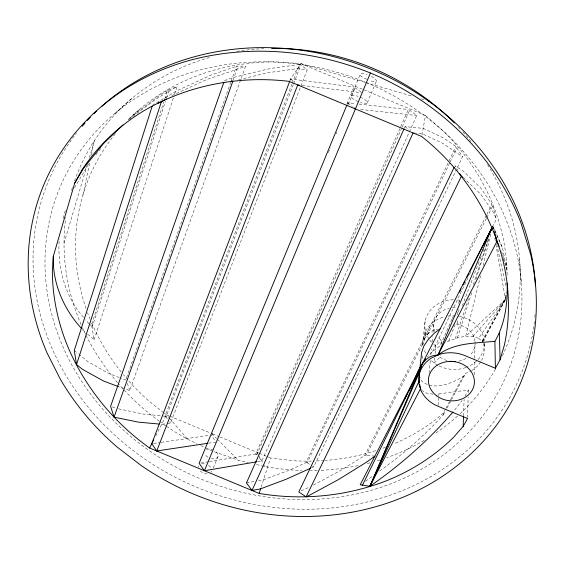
<?xml version="1.0" encoding="UTF-8"?>
<svg xmlns="http://www.w3.org/2000/svg" width="564" height="564" viewBox="0 0 564 564"><rect width="100%" height="100%" fill="white"/><g stroke="black" fill="none" stroke-linecap="round" stroke-linejoin="round"><path stroke-width="0.42" stroke-dasharray="2.82 2.11" d="M481.48 360.516A31.105 27.001 5.3 0 0 484.286 346.761L484.293 341.777M482.608 341.382L482.608 340.198L505.429 297.848L506.232 291.799M474.409 374.743L474.698 359.021M474.712 358.154L474.966 344.174M467.57 417.642L468.148 396.901M468.268 392.579L468.339 389.992L437.29 394.088M463.523 415.957L464.094 399.404M451.588 399.488L464.405 375.709L464.475 373.861L471.18 370.964M458.743 312.04L458.87 309.502M459.258 301.881L459.343 300.189A29.857 26.191 4.6 0 0 455.846 299.815M475.015 341.558A21.545 18.753 5.1 0 0 457.009 324.349L457.185 320.923M457.503 314.931L457.728 310.651M379.579 471.109C402.59 454.528 424.269 435.873 443.311 414.829L443.438 412.897L445.504 409.069M438.08 405.368L438.743 396.647M438.806 395.78L438.94 394.032M434.717 357.914L434.266 363.04L439.983 357.068L440.117 355.369M440.992 344.343L441.323 340.106A20.896 18.33 4.6 0 1 437.615 336.581M435.091 353.642L435.768 345.958L441.323 340.106M429.091 373.156L430.332 360.163M430.825 354.967L431.404 348.912M432.066 341.981L432.567 336.786M432.976 332.457L433.885 322.932M425.101 321.501L422.394 345.683L424.657 338.745L425.475 331.322L429.62 325.407A30.78 26.79 5.1 0 1 444.827 316.771M424.191 340.155L425.475 331.322A30.78 26.79 5.1 0 0 423.099 344.949M506.155 295.529L505.492 299.526L482.601 341.974M421.935 135.148L425.503 115.465L363.195 89.542M458.751 303.347L459.343 300.189M457.009 324.349L457.926 319.506M63.239 218.437L64.07 214.116M424.657 338.745L427.857 334.262L429.62 325.407M82.929 194.968L89.754 162.686M91.375 155.037L94.428 140.598L89.19 158.272M480.563 275.718L465.695 336.257L457.453 337.815L448.768 341.037L445.222 342.982M483.08 265.489L491.04 233.087M64.021 243.288L86.948 165.851M457.453 337.815L472.033 291.687M476.009 279.102L489.002 238.008M261.146 487.19L270.494 457.94L291.51 460.569A218.902 196.251 22.2 0 0 312.216 461.091M87.617 334.107L94.117 339.697L92.066 327.409L91.276 325.766L163.68 102.239M164.758 98.89L167.473 90.522L177.145 86.489L173.853 96.514M92.066 327.409L165.456 101.323M166.542 97.974L169.263 89.598M94.117 339.697L173.578 97.353M455.268 338.633L468.578 298.68M473.295 284.531L488.833 237.916M401.815 127.817L256.839 454.492L256.387 453.907L256.937 452.314L258.178 454.563M230.817 82.111L125.73 379.995L120.076 377.831M231.106 81.279L236.372 66.34L243.366 66.066L245.446 66.467L129.741 390.521L119.378 386.96M233.052 80.109L238.029 66.016M289.959 80.652L290.587 79.002L300.894 63.619L364.887 82.337M293.315 84.586L166.077 416.845L165.005 416.204L291.884 84.248M292.201 83.43L299.421 64.529L300.873 64.846L307.154 69.922L170.525 423.106L166.507 423.634M293.632 83.761L300.873 64.846M448.768 341.037L455.042 324.645M462.261 305.787L479.844 259.877M480.161 259.059L481.726 254.956M482.981 251.678L483.926 249.217M64.381 213.319L65.635 210.111M346.881 104.009L353.924 86.919L361.27 92.193M347.156 104.446L347.826 102.817L355.602 103.684M351.196 96.07L360.128 74.441M212.473 433.23L211.465 435.669L215.652 441.33M328.396 152.569L330.412 147.683M336.13 133.858L336.8 132.23M348.228 104.573L355.285 87.483M213.185 468.042L217.965 456.706A7.226 4.427 22.7 0 0 214.623 450.721M367.284 102.761L376.378 81.202M451.877 319.252L440.258 345.711L432.567 351.499L427.413 356.808M452.229 318.456L453.287 316.051M257.522 461.69L261.809 460.964L416.697 115.507L409.668 110.114L408.315 109.55L255.703 454.02L256.839 454.492M402.167 127.013L409.668 110.114M404.325 128.232L405.037 126.618L423.162 128.366L443.727 138.067L455.895 146.485L462.55 156.792L456.459 169.482M258.397 480.718L263.522 479.774L288.683 470.418L305.843 462.755L448.732 161.579M449.106 160.789L455.895 146.485M305.843 462.755L307.197 462.776L449.755 162.799M450.128 162.002L456.939 147.676M311.335 467.894L313.697 466.83L456.079 170.272M432.567 351.499L469.114 275.408M469.495 274.612L470.637 272.236M155.742 435.916L166.472 414.822L164.469 413.257M313.373 485.111L340.423 470.609L364.661 455.606L486.387 215.286M486.788 214.496L491.956 204.288L480.789 188.059L463.537 171.357L454.936 165.654L457.94 170.589M364.661 455.606L366.233 455.268L423.338 342.7M427.145 335.206L486.372 218.451M486.774 217.669L492.739 205.909L491.956 204.288M492.739 205.909L496.341 219.234L492.732 226.277L493.014 227.99L492.717 226.263L493.867 227.884L502.517 247.927L506.789 268.979L506.81 272.461M445.912 408.308L450.037 400.651M450.453 399.89L464.475 373.861M443.311 414.829L445.384 410.994M447.033 407.927L451.172 400.257M482.495 341.692L505.492 299.526L505.429 297.848M464.99 396.125L468.339 389.992M74.533 187.742L89.197 162.996M289.84 80.18L290.587 79.002L353.924 86.919M472.914 336.433L505.492 299.526L465.695 336.257L472.914 336.433L478.632 338.301L505.492 299.526L496.172 246.087M454.704 410.07L462.05 400.419M427.857 334.262L428.844 332.971L434.604 329.609L437.784 329.157M95.824 154.776L101.901 147.239M130.058 118.285L140.619 108.351M114.809 113.505L132.096 98.249M443.438 412.897L436.028 419.39A218.902 196.251 22.2 0 1 393.764 443.931M464.405 375.709L463.975 376.04C451.997 383.21 434.414 391.261 421.851 381.285L419.567 376.759M133.238 115.246L160.987 94.364L167.473 90.522M128.705 119.603L156.193 98.919L177.145 86.489M365.542 481.184L373.262 475.642M152.47 105.292L176.666 90.91L210.837 75.132L236.372 66.34M171.907 95.605L206.65 79.538L245.446 66.467M301.106 490.927L308.755 487.409M238.755 79.743L267.435 72.791L297.552 68.639L307.154 69.922M246.447 482.925L254.124 481.508M200.833 463.023L208.553 461.754M209.406 461.613L256.387 453.907M208.426 443.205L216.174 442.035M153.5 443.424L160.395 442.43M161.255 442.303L209.47 435.33M299.421 64.529L270.762 68.413L233.602 77.353L224.472 80.532L226.806 80.596M161.678 424.269L165.703 423.74M433.159 394.229L425.362 392.84L422.21 390.64M374.884 456.191L366.233 455.268M413.898 133.012L422.182 133.774L443.092 143.489L462.55 156.792M165.005 416.204L143.101 414.046L116.635 408.428M360.657 109.508L416.697 115.507M359.056 104.065L408.315 109.55M302.057 85.474L361.066 92.616M200.784 445.532L212.367 451.073L238.184 460.203L248.167 462.579M256.486 464.553L264.798 466.534A231.36 207.524 22.2 0 0 301.536 470.454M365.733 82.577L412.044 96.127M421.301 98.834L424.671 99.821M112.123 406.856L115.881 408.167M119.272 377.52L108.767 373.495L87.787 361.602L78.988 354.382M168.89 415.83L166.472 414.822L168.763 417.466M169.701 416.161L210.076 432.884M212.501 433.885L218.966 436.564M219.77 436.903L258.531 452.977M259.327 453.308L266.511 456.283M267.308 456.614L270.494 457.94M362.391 89.204L300.894 63.619L275.754 61.857A218.902 196.251 22.2 0 0 127.013 120.816M166.493 426.335A231.36 207.524 22.2 0 0 187.664 439.25L196.928 443.685M307.197 462.776L311.532 465.476M312.252 465.927L313.697 466.83M163.8 412.735L149.784 401.779A218.902 196.251 22.2 0 1 128.395 380.545M405.037 126.618L409.055 129.776M347.826 102.817L352.246 106.392M74.258 350.491L78.311 353.825M290.587 79.002L293.83 81.71M82.415 329.63L85.016 331.872M425.503 115.465L444.439 132.039A218.902 196.251 22.2 0 1 507.121 276.198M88.851 323.644L85.566 319.894M89.457 324.173L91.276 325.766M478.632 338.301L481.853 341.128M463.199 177.42L480.725 194.192L493.563 212.67L496.341 219.234M211.69 433.554L216.625 438.51M217.239 439.13L238.184 460.203M169.334 418.121L187.664 439.25M83.486 317.208C64.648 296.093 57.26 267.012 59.241 239.171M259.32 457.728L261.809 460.964M165.703 416.331L167.557 418.932M169.538 421.717L170.525 423.106M258.594 455.31L263.148 463.537M263.557 464.285L264.798 466.534M494.529 230.274L492.717 226.263L493.183 227.955M494.896 231.078L502.517 247.927M501.403 251.756L502.439 254.131M129.741 390.521L127.351 383.4M493.902 229.499L492.717 226.263L493.253 227.905M503.271 258.298L506.789 268.979L506.401 260.42M482.608 340.198L483.235 342.658M483.447 343.483L484.286 346.761M496.701 244.311L506.19 287.287M502.785 254.921L504.167 261.703M422.365 355.821L422.958 359.078M494.818 238.332L495.418 241.78M519.564 259.341L521.249 282.458M534.397 321.593A255.273 226.488 22.2 0 1 198.034 487.804A255.273 226.488 22.2 0 1 76.521 133.153M535.088 314.564A255.273 226.488 22.2 0 1 534.771 318.082M366.339 82.605A242.203 214.757 22.2 0 1 435.901 460.224A242.203 214.757 22.2 0 1 48.462 299.731A242.203 214.757 22.2 0 1 365.528 82.266M495.488 369.145A231.36 207.524 22.2 0 1 460.09 413.715M457.545 416.049A231.36 207.524 22.2 0 1 434.421 434.005M424.177 440.399A231.36 207.524 22.2 0 1 386.537 457.735M379.946 459.921A231.36 207.524 22.2 0 1 375.793 461.183M369.942 462.818A231.36 207.524 22.2 0 1 366.572 463.678M358.077 465.617A231.36 207.524 22.2 0 1 319.09 470.39M317.342 470.454A231.36 207.524 22.2 0 1 310.327 470.58M165.788 425.855A231.36 207.524 22.2 0 1 160.077 421.83M159.365 421.308A231.36 207.524 22.2 0 1 123.333 389.188M122.74 388.547A231.36 207.524 22.2 0 1 118.087 383.316M117.516 382.646A231.36 207.524 22.2 0 1 85.855 334.84M85.467 334.057A231.36 207.524 22.2 0 1 82.52 327.776M81.124 324.61A231.36 207.524 22.2 0 1 65.784 217.436M71.579 190.251A231.36 207.524 22.2 0 1 72.587 186.91M74.511 181.093A231.36 207.524 22.2 0 1 211.084 57.042M236.817 51.402A231.36 207.524 22.2 0 1 263.797 48.652M458.652 127.358A231.36 207.524 22.2 0 1 459.85 128.634M462.811 131.87A231.36 207.524 22.2 0 1 472.378 143.185M487.571 164.702A231.36 207.524 22.2 0 1 501.974 356.765M366.861 79.228A8.812 2.341 18.7 0 1 360.072 74.652A8.812 2.341 18.7 0 1 367.157 74.476M200.312 470.94A7.17 4.477 27.6 0 0 203.343 473.062A7.17 4.484 17.7 0 0 206.974 473.704M198.345 466.964A7.17 4.477 27.6 0 1 198.577 465.786M201.693 463.777A7.17 4.477 27.6 0 1 205.028 464.094M211.824 471.278A7.17 4.484 17.7 0 1 211.162 472.279M208.433 465.511A7.17 4.484 17.7 0 1 211.028 467.648M385.621 447.203A218.902 196.251 22.2 0 1 382.314 448.415M375.638 450.685A218.902 196.251 22.2 0 1 325.097 460.485M324.237 460.548A218.902 196.251 22.2 0 1 313.076 461.077M127.831 379.896A218.902 196.251 22.2 0 1 123.375 374.658M121.211 371.986A218.902 196.251 22.2 0 1 91.453 322.502M90.099 319.266A218.902 196.251 22.2 0 1 87.561 312.731M86.088 308.6A218.902 196.251 22.2 0 1 115.994 133.019M217.958 456.727A7.226 4.427 22.7 0 1 211.394 458.638M207.919 457.2A7.226 4.427 22.7 0 1 204.647 453.59M206.361 449.508A7.226 4.427 22.7 0 1 212.959 449.868M360.163 97.121A8.714 2.496 22.7 0 1 367.326 102.444A8.714 2.496 22.7 0 1 360.431 102.535M358.302 101.746A8.714 2.496 22.7 0 1 351.139 96.416A8.714 2.496 22.7 0 1 358.062 96.338M371.338 76.218A8.812 2.334 26.6 0 1 376.378 81.216A8.812 2.334 26.6 0 1 369.688 80.433M484.413 343.596A30.78 26.79 5.1 0 1 466.71 367.206M465.899 367.509A30.78 26.79 5.1 0 1 438.651 365.726M437.883 365.324A30.78 26.79 5.1 0 1 431.044 360.333M425.679 353.17A30.78 26.79 5.1 0 1 424.339 350.089M448.006 316.164A30.78 26.79 5.1 0 1 458.532 316.27M459.329 316.411A30.78 26.79 5.1 0 1 484.293 340.952M435.768 345.958A29.857 26.191 4.6 0 1 433.85 344.428M431.516 342.158A29.857 26.191 4.6 0 1 429.507 339.697M429.056 339.042A29.857 26.191 4.6 0 1 428.71 312.477A29.857 26.191 4.6 0 1 454.965 299.773M434.724 331.604A20.896 18.33 4.6 0 1 449.268 308.275M452.363 307.845A20.896 18.33 4.6 0 1 457.087 307.972M480.676 361.898A31.105 27.001 5.3 0 1 471.899 370.527M475.078 342.376A21.545 18.753 5.1 0 1 470.115 355.186M465.998 358.408A21.545 18.753 5.1 0 1 457.982 361.277M446.949 360.523A21.545 18.753 5.1 0 1 439.983 357.068"/><path stroke-width="0.85" d="M463.164 426.412L467.549 418.509L438.009 406.242A32.909 28.129 6.2 0 1 420.899 390.302L418.855 383.16A32.909 28.129 6.2 0 1 431.989 357.717L439.567 354.354A32.909 28.129 6.2 0 1 465.011 355.651L495.389 368.271L500.064 359.832L504.392 345.069A231.712 204.739 22.2 0 0 502.996 260.596C490.624 211.648 461.218 167.748 421.689 136.523L289.092 81.364C238.96 75.301 186.973 85.383 143.376 111.087A231.712 204.739 22.2 0 0 82.182 169.658L74.716 183.138L53.326 256.267L52.353 271.037A231.712 204.739 22.2 0 0 68.519 348.369C85.841 388.187 114.259 422.88 149.629 448.02L259.151 493.429C301.959 500.705 346.606 496.334 387.073 480.528A231.712 204.739 22.2 0 0 453.364 437.495L463.164 426.412L463.495 416.831M419.39 382.822L419.327 374.637M419.806 369.328L421.646 352.338L423.846 346.056L428.168 339.528L434.266 333.239L440.167 328.819M152.202 106.124L74.258 350.491L76.542 364.555L82.457 369.314L103.847 381.165L118.56 386.657M259.151 493.429L260.617 488.84L286.152 479.231L310.553 468.247M76.542 364.555L161.297 101.915L166.246 98.968M495.389 368.271L494.91 341.305C505.14 323.94 507.755 302.967 507.156 283.114M420.159 369.49L421.512 365.557M223.894 82.196L110.614 406.327L114.055 417.177L138.666 422.175L159.118 424.036M114.055 417.177L232.854 81.174L231.416 80.864M289.649 81.477L151.779 443.671L149.629 448.02M207.566 443.332L156.757 450.974L297.714 84.945L299.449 85.157M346.818 105.257L199.12 463.305L204.401 470.728L256.669 461.838M204.401 470.728L370.407 73.003C313.556 49.879 249.57 44.344 190.075 60.249A258.129 228.357 22.2 0 0 46.953 352.726L60.285 379.121A258.129 228.357 22.2 0 0 117.615 447.428L141.493 465.744A258.129 228.357 22.2 0 0 424.981 486.795A258.129 228.357 22.2 0 0 530.809 254.977L520.988 222.949A258.129 228.357 22.2 0 0 370.407 73.003M490.602 231.071L492.012 227.87L437.995 355.052C419.503 355.144 417.043 378.62 408.886 390.584M403.965 129.036L246.447 482.925L252.037 490.483L260.617 488.84M252.037 490.483L413.074 132.942M419.087 381.109L369.928 486.26L360.199 484.793L491.928 227.842L469.777 271.742M454.175 167.247L298.807 491.977L306.139 496.835L308.748 495.622L338.534 479.555L366.424 462.219L374.884 456.191M483.961 244.494L491.956 227.849M306.139 496.835L461.373 176.222L459.653 173.409M362.349 485.421L421.794 364.682L425.82 358.655M404.98 398.431L406.933 394.511M459.491 292.124L461.077 288.987M463.051 285.067L465.032 281.147M467.006 277.227L468.987 273.307M153.76 439.793L151.779 443.671L156.757 450.974M419.701 384.535L420.476 388.829L369.928 486.26C400.525 465.039 428.703 440.258 452.97 411.981M74.716 183.138L83.345 168.551L103.501 143.559L122.987 124.926M158.089 103.142L161.297 101.915M494.91 341.305C475.586 343.286 454.231 342.552 437.995 355.052L496.919 241.462L495.312 235.082M428.041 100.801L429.726 101.294M461.373 176.222L462.586 177.018M354.143 107.928L355.405 108.951M81.35 328.283C63.57 308.846 52.29 282.846 53.326 256.267M420.476 388.829L420.955 389.759M498.992 246.214L496.919 241.462L494.113 231.332M499.366 333.141L500.064 359.832M82.147 126.322A255.273 226.488 22.2 0 1 85.023 123.037M87.364 120.477A255.273 226.488 22.2 0 1 90.36 117.319M94.054 113.59A255.273 226.488 22.2 0 1 96.578 111.143M101.76 106.37A255.273 226.488 22.2 0 1 371.253 69.259A255.273 226.488 22.2 0 1 535.426 285.786M271.7 48.419A231.36 207.524 22.2 0 1 454.373 122.952M455.613 361.538A21.545 18.753 5.1 0 1 450.051 361.249M421.794 364.682L419.419 372.205L369.928 486.26L421.794 364.682M436.691 395.85A23.032 19.691 6.2 0 0 474.077 385.141A23.032 19.691 6.2 0 0 443.473 362.391A23.032 19.691 6.2 0 0 436.691 395.85"/></g></svg>
